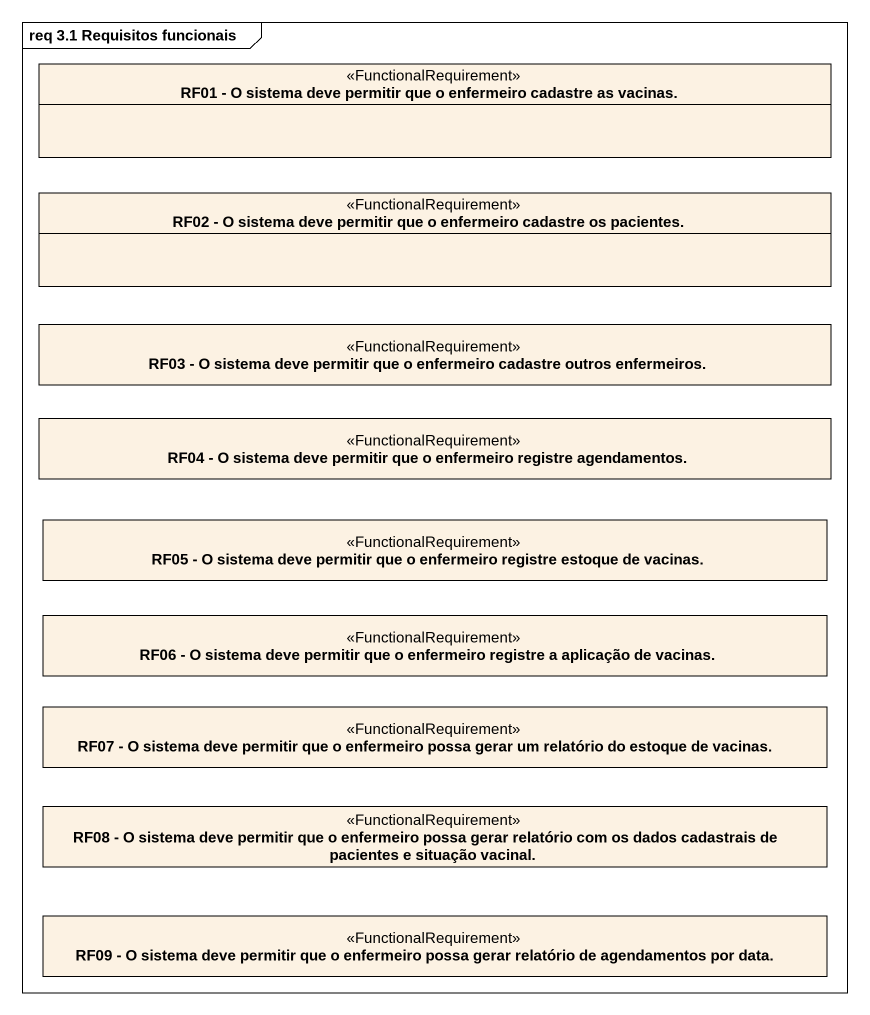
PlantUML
@startuml
mainframe req 3.1 Requisitos funcionais
hide circle
hide empty members
class "RF01 - O sistema deve permitir que o enfermeiro cadastre as vacinas." as RF01_O_sistema_deve <<FunctionalRequirement>>
class "RF02 - O sistema deve permitir que o enfermeiro cadastre os pacientes." as RF02_O_sistema_deve <<FunctionalRequirement>>
class "RF03 - O sistema deve permitir que o enfermeiro cadastre outros enfermeiros." as RF03_O_sistema_deve <<FunctionalRequirement>>
class "RF04 - O sistema deve permitir que o enfermeiro registre agendamentos." as RF04_O_sistema_deve <<FunctionalRequirement>>
class "RF05 - O sistema deve permitir que o enfermeiro registre estoque de vacinas." as RF05_O_sistema_deve <<FunctionalRequirement>>
class "RF06 - O sistema deve permitir que o enfermeiro registre a aplicação de vacinas." as RF06_O_sistema_deve <<FunctionalRequirement>>
class "RF07 - O sistema deve permitir que o enfermeiro possa gerar um relatório do estoque de vacinas." as RF07_O_sistema_deve <<FunctionalRequirement>>
class "RF08 - O sistema deve permitir que o enfermeiro possa gerar relatório com os dados cadastrais de pacientes e situação vacinal." as RF08_O_sistema_deve <<FunctionalRequirement>>
class "RF09 - O sistema deve permitir que o enfermeiro possa gerar relatório de agendamentos por data." as RF09_O_sistema_deve <<FunctionalRequirement>>
@enduml
